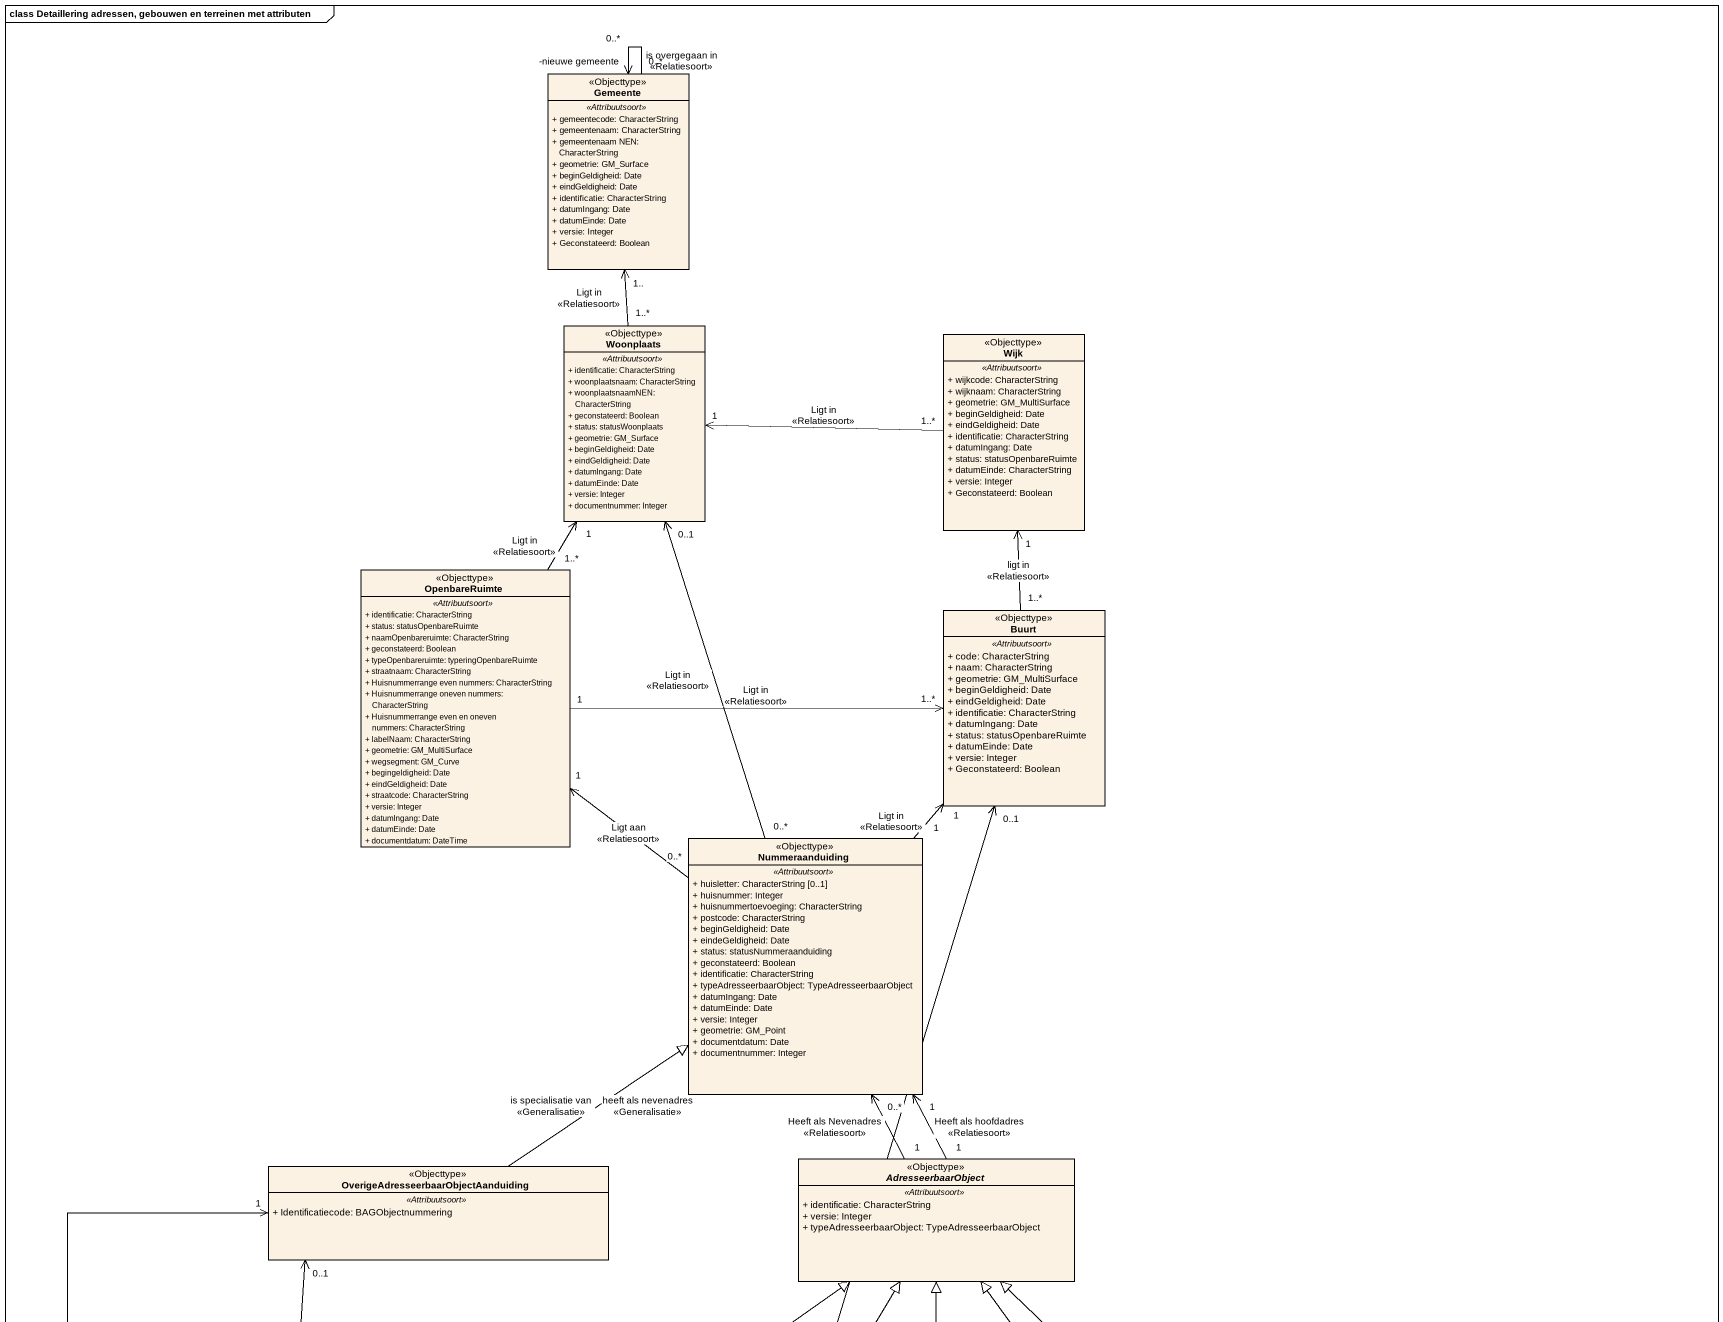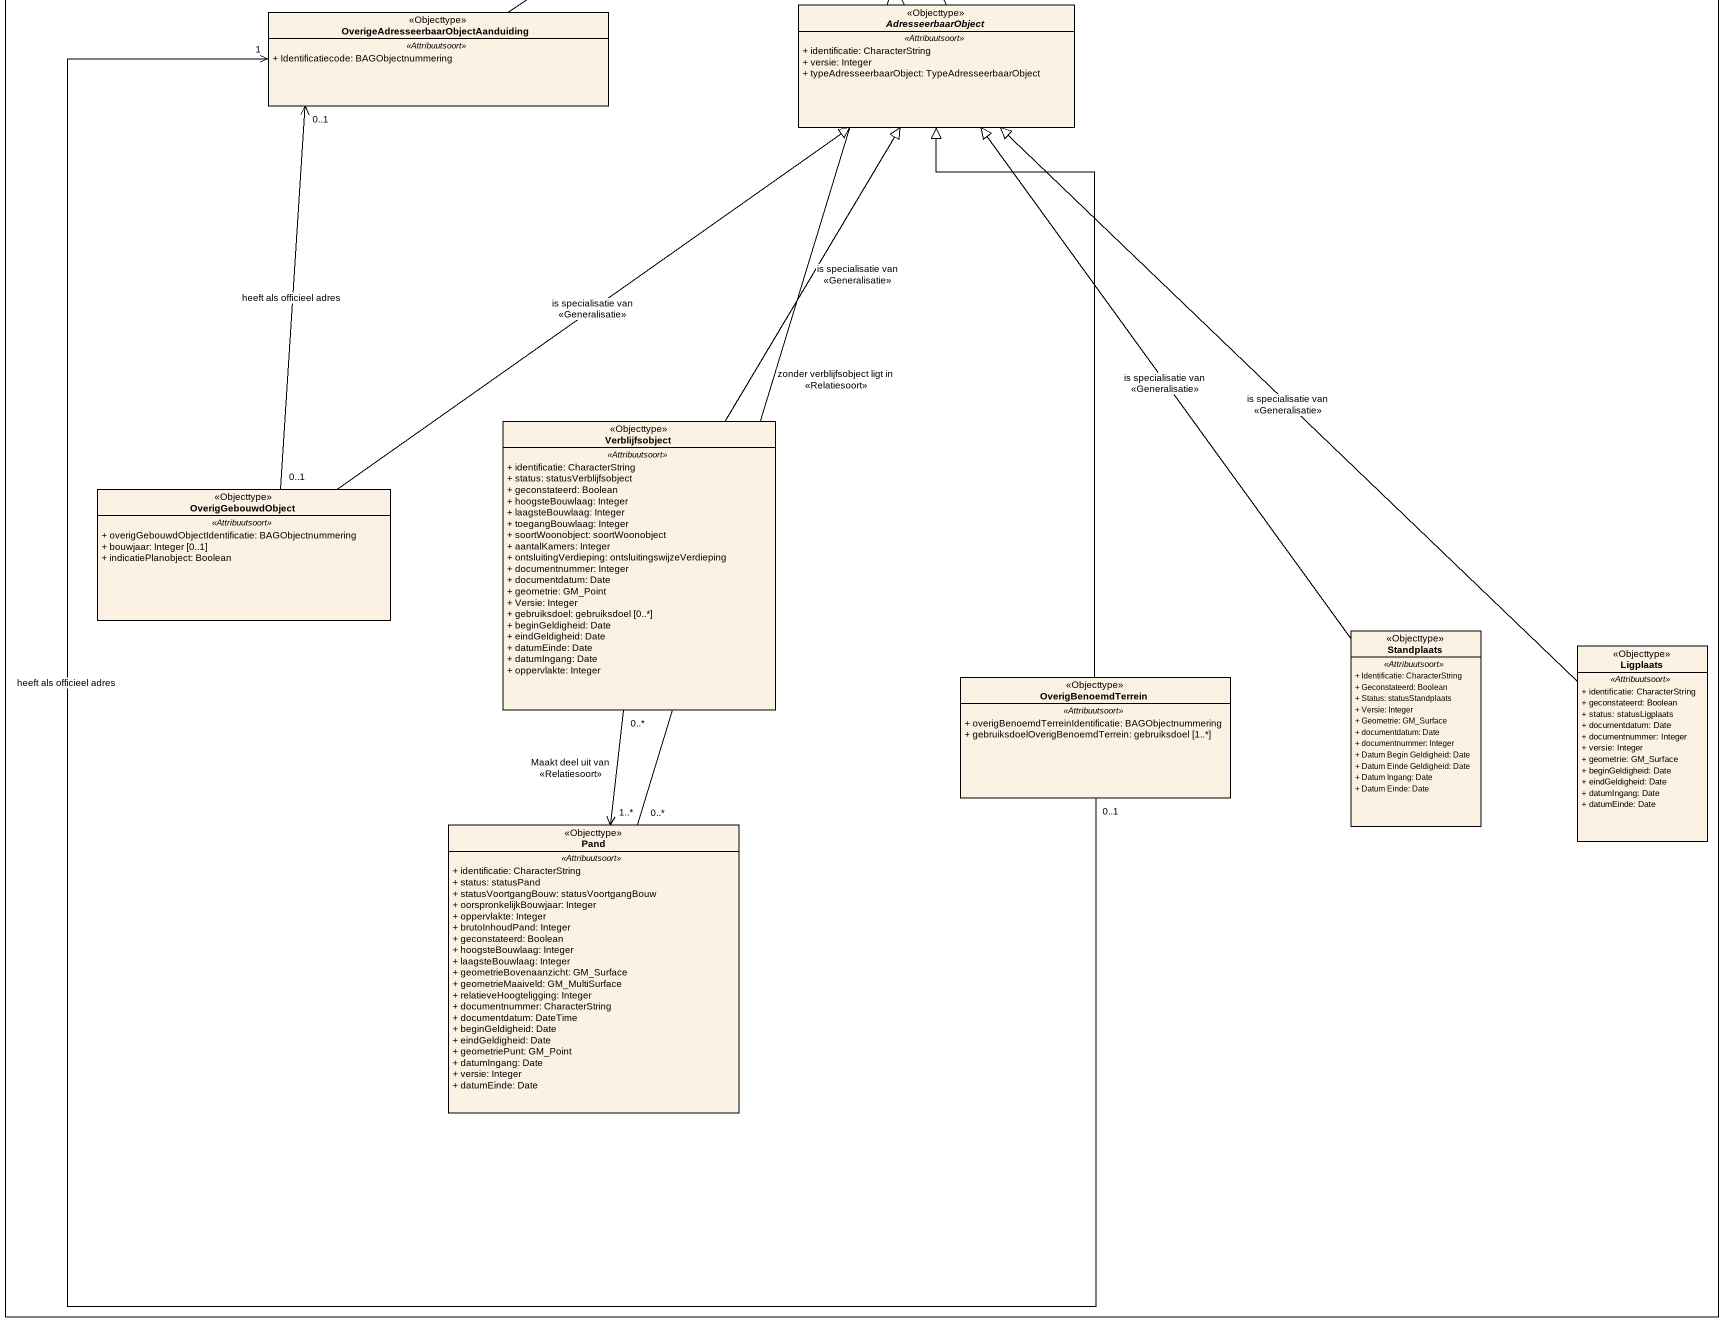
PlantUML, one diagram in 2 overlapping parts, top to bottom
@startuml
mainframe class Detaillering adressen, gebouwen en terreinen met attributen
hide circle
hide empty members
skinparam classAttributeIconSize 0
class Gemeente <<Objecttype>> {
  .. <<Attribuutsoort>> ..
  + gemeentecode: CharacterString
  + gemeentenaam: CharacterString
  + gemeentenaam NEN: CharacterString
  + geometrie: GM_Surface
  + beginGeldigheid: Date
  + eindGeldigheid: Date
  + identificatie: CharacterString
  + datumIngang: Date
  + datumEinde: Date
  + versie: Integer
  + Geconstateerd: Boolean
}
class Woonplaats <<Objecttype>> {
  .. <<Attribuutsoort>> ..
  + identificatie: CharacterString
  + woonplaatsnaam: CharacterString
  + woonplaatsnaamNEN: CharacterString
  + geconstateerd: Boolean
  + status: statusWoonplaats
  + geometrie: GM_Surface
  + beginGeldigheid: Date
  + eindGeldigheid: Date
  + datumIngang: Date
  + datumEinde: Date
  + versie: Integer
  + documentnummer: Integer
}
class Wijk <<Objecttype>> {
  .. <<Attribuutsoort>> ..
  + wijkcode: CharacterString
  + wijknaam: CharacterString
  + geometrie: GM_MultiSurface
  + beginGeldigheid: Date
  + eindGeldigheid: Date
  + identificatie: CharacterString
  + datumIngang: Date
  + status: statusOpenbareRuimte
  + datumEinde: CharacterString
  + versie: Integer
  + Geconstateerd: Boolean
}
class OpenbareRuimte <<Objecttype>> {
  .. <<Attribuutsoort>> ..
  + identificatie: CharacterString
  + status: statusOpenbareRuimte
  + naamOpenbareruimte: CharacterString
  + geconstateerd: Boolean
  + typeOpenbareruimte: typeringOpenbareRuimte
  + straatnaam: CharacterString
  + Huisnummerrange even nummers: CharacterString
  + Huisnummerrange oneven nummers: CharacterString
  + Huisnummerrange even en oneven nummers: CharacterString
  + labelNaam: CharacterString
  + geometrie: GM_MultiSurface
  + wegsegment: GM_Curve
  + begingeldigheid: Date
  + eindGeldigheid: Date
  + straatcode: CharacterString
  + versie: Integer
  + datumIngang: Date
  + datumEinde: Date
  + documentdatum: DateTime
}
class Buurt <<Objecttype>> {
  .. <<Attribuutsoort>> ..
  + code: CharacterString
  + naam: CharacterString
  + geometrie: GM_MultiSurface
  + beginGeldigheid: Date
  + eindGeldigheid: Date
  + identificatie: CharacterString
  + datumIngang: Date
  + status: statusOpenbareRuimte
  + datumEinde: Date
  + versie: Integer
  + Geconstateerd: Boolean
}
class Nummeraanduiding <<Objecttype>> {
  .. <<Attribuutsoort>> ..
  + huisletter: CharacterString [0..1]
  + huisnummer: Integer
  + huisnummertoevoeging: CharacterString
  + postcode: CharacterString
  + beginGeldigheid: Date
  + eindeGeldigheid: Date
  + status: statusNummeraanduiding
  + geconstateerd: Boolean
  + identificatie: CharacterString
  + typeAdresseerbaarObject: TypeAdresseerbaarObject
  + datumIngang: Date
  + datumEinde: Date
  + versie: Integer
  + geometrie: GM_Point
  + documentdatum: Date
  + documentnummer: Integer
}
class "OverigeAdresseerbaarObjectAanduiding" as OverigeAdresseerbaarObjectAa <<Objecttype>> {
  .. <<Attribuutsoort>> ..
  + Identificatiecode: BAGObjectnummering
}
abstract class AdresseerbaarObject <<Objecttype>> {
  .. <<Attribuutsoort>> ..
  + identificatie: CharacterString
  + versie: Integer
  + typeAdresseerbaarObject: TypeAdresseerbaarObject
}
class Verblijfsobject <<Objecttype>> {
  .. <<Attribuutsoort>> ..
  + identificatie: CharacterString
  + status: statusVerblijfsobject
  + geconstateerd: Boolean
  + hoogsteBouwlaag: Integer
  + laagsteBouwlaag: Integer
  + toegangBouwlaag: Integer
  + soortWoonobject: soortWoonobject
  + aantalKamers: Integer
  + ontsluitingVerdieping: ontsluitingswijzeVerdieping
  + documentnummer: Integer
  + documentdatum: Date
  + geometrie: GM_Point
  + Versie: Integer
  + gebruiksdoel: gebruiksdoel [0..*]
  + beginGeldigheid: Date
  + eindGeldigheid: Date
  + datumEinde: Date
  + datumIngang: Date
  + oppervlakte: Integer
}
class OverigGebouwdObject <<Objecttype>> {
  .. <<Attribuutsoort>> ..
  + overigGebouwdObjectIdentificatie: BAGObjectnummering
  + bouwjaar: Integer [0..1]
  + indicatiePlanobject: Boolean
}
class Standplaats <<Objecttype>> {
  .. <<Attribuutsoort>> ..
  + Identificatie: CharacterString
  + Geconstateerd: Boolean
  + Status: statusStandplaats
  + Versie: Integer
  + Geometrie: GM_Surface
  + documentdatum: Date
  + documentnummer: Integer
  + Datum Begin Geldigheid: Date
  + Datum Einde Geldigheid: Date
  + Datum Ingang: Date
  + Datum Einde: Date
}
class Ligplaats <<Objecttype>> {
  .. <<Attribuutsoort>> ..
  + identificatie: CharacterString
  + geconstateerd: Boolean
  + status: statusLigplaats
  + documentdatum: Date
  + documentnummer: Integer
  + versie: Integer
  + geometrie: GM_Surface
  + beginGeldigheid: Date
  + eindGeldigheid: Date
  + datumIngang: Date
  + datumEinde: Date
}
class OverigBenoemdTerrein <<Objecttype>> {
  .. <<Attribuutsoort>> ..
  + overigBenoemdTerreinIdentificatie: BAGObjectnummering
  + gebruiksdoelOverigBenoemdTerrein: gebruiksdoel [1..*]
}
class Pand <<Objecttype>> {
  .. <<Attribuutsoort>> ..
  + identificatie: CharacterString
  + status: statusPand
  + statusVoortgangBouw: statusVoortgangBouw
  + oorspronkelijkBouwjaar: Integer
  + oppervlakte: Integer
  + brutoInhoudPand: Integer
  + geconstateerd: Boolean
  + hoogsteBouwlaag: Integer
  + laagsteBouwlaag: Integer
  + geometrieBovenaanzicht: GM_Surface
  + geometrieMaaiveld: GM_MultiSurface
  + relatieveHoogteligging: Integer
  + documentnummer: CharacterString
  + documentdatum: DateTime
  + beginGeldigheid: Date
  + eindGeldigheid: Date
  + geometriePunt: GM_Point
  + datumIngang: Date
  + versie: Integer
  + datumEinde: Date
}
Gemeente "0..*" --> "-nieuwe gemeente\n0..*" Gemeente : is overgegaan in\n<<Relatiesoort>>
Woonplaats "1..*" -up-> "1.." Gemeente : Ligt in\n<<Relatiesoort>>
Wijk "1..*" -left-> "1" Woonplaats : Ligt in\n<<Relatiesoort>>
OpenbareRuimte "1..*" -up-> "1" Woonplaats : Ligt in\n<<Relatiesoort>>
OpenbareRuimte "1" -right-> "1..*" Buurt : Ligt in\n<<Relatiesoort>>
Buurt "1..*" -up-> "1" Wijk : ligt in\n<<Relatiesoort>>
Nummeraanduiding "0..*" -up-> "0..1" Woonplaats : Ligt in\n<<Relatiesoort>>
Nummeraanduiding "0..*" -up-> "1" OpenbareRuimte : Ligt aan\n<<Relatiesoort>>
Nummeraanduiding "1" -up-> "1" Buurt : Ligt in\n<<Relatiesoort>>
OverigeAdresseerbaarObjectAa -up-|> Nummeraanduiding : heeft als nevenadres\n<<Generalisatie>>
OverigeAdresseerbaarObjectAa -up-|> Nummeraanduiding : is specialisatie van\n<<Generalisatie>>
AdresseerbaarObject "1" -up-> "0..*" Nummeraanduiding : Heeft als Nevenadres\n<<Relatiesoort>>
AdresseerbaarObject "1" -up-> "1" Nummeraanduiding : Heeft als hoofdadres\n<<Relatiesoort>>
Verblijfsobject -up-|> AdresseerbaarObject : is specialisatie van\n<<Generalisatie>>
Verblijfsobject "0..*" --> "1..*" Pand : Maakt deel uit van\n<<Relatiesoort>>
OverigGebouwdObject "0..1" -up-> "0..1" OverigeAdresseerbaarObjectAa : heeft als officieel adres
OverigGebouwdObject -up-|> AdresseerbaarObject : is specialisatie van\n<<Generalisatie>>
Standplaats -up-|> AdresseerbaarObject : is specialisatie van\n<<Generalisatie>>
Ligplaats -up-|> AdresseerbaarObject : is specialisatie van\n<<Generalisatie>>
OverigBenoemdTerrein "0..1" -up-> "1" OverigeAdresseerbaarObjectAa : heeft als officieel adres
OverigBenoemdTerrein -up-|> AdresseerbaarObject
Pand "0..*" -up-> "0..1" Buurt : zonder verblijfsobject ligt in\n<<Relatiesoort>>
@enduml
